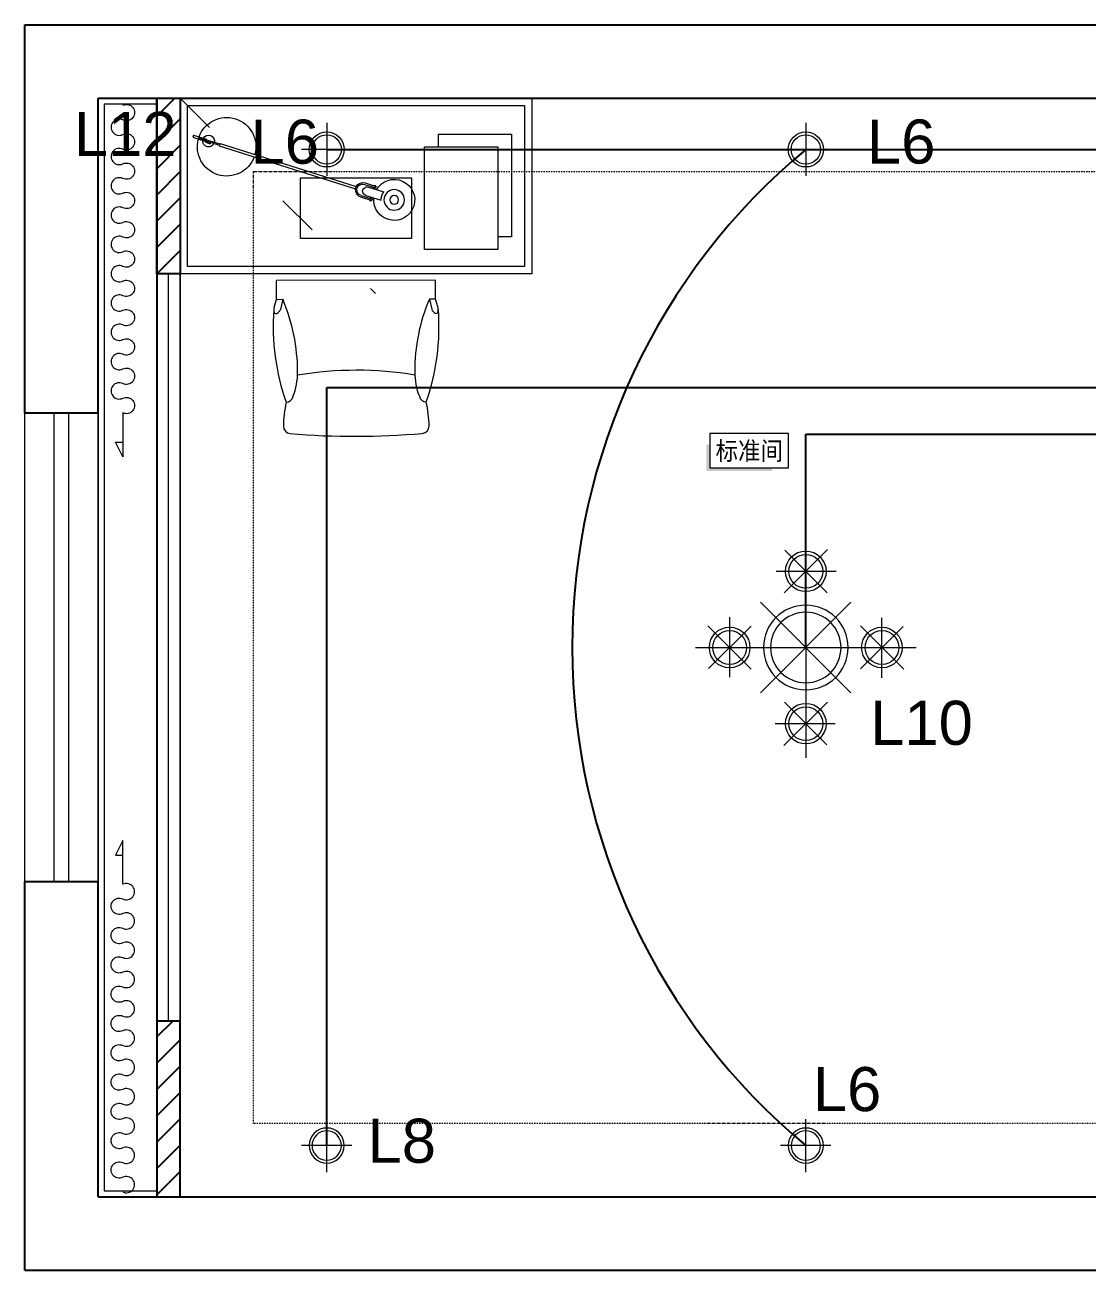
# Model space of a CAD drawing. Header units: millimetres. Extents: x 130143 to 328923, y 19139 to 134795.
# Drawn here: x 180660 to 186098, y 30857 to 37232 of the extents above; entities that cross this region are included whole.
import ezdxf
from ezdxf.enums import TextEntityAlignment as Align

# ---------------------------------------------------------------- set-up
doc = ezdxf.new("R2010")
doc.units = ezdxf.units.MM
doc.header["$LTSCALE"] = 10
for name, pattern in [('DASHDOT2', [12.7, 6.35, -3.175, 0, -3.175]), ('DOTE', [61.468, 50.8, -5.08, 0.508, -5.08]), ('HIDDEN', [9.525, 6.35, -3.175])]:
    doc.linetypes.add(name, pattern=pattern)
doc.layers.get('Defpoints').update_dxf_attribs({"color": 250})
for name, color, linetype, lineweight in [('FF-Curtain【平面窗帘】', 32, 'Continuous', 0), ('FF-Text【平面文字】', 2, 'Continuous', 0), ('FF-Win【窗】', 132, 'Continuous', 0), ('FF-【活动成品家具】', 51, 'Continuous', 0), ('RC-Lamplight【灯带】', 205, 'DASHDOT2', 0), ('RC-Lamps【天花灯具】', 2, 'Continuous', 0), ('RC-Modelling【天花造型】', 30, 'Continuous', 0), ('邦威智能化', 7, 'Continuous', 18)]:
    doc.layers.add(name, color=color, linetype=linetype, lineweight=lineweight)
for name, color, linetype in [('WALL_NEW【新建墙体】', 4, 'Continuous'), ('WALL【墙体】', 7, 'Continuous'), ('新建墙体图', 255, 'Continuous')]:
    doc.layers.add(name, color=color, linetype=linetype)
doc.styles.get("Standard").update_dxf_attribs({"font": 'arial.ttf'})
doc.styles.add('文字', font='')
doc.styles.get('文字').set_extended_font_data('SimSun')

# ---------------------------------------------------------------- blocks, each defined once
blk = doc.blocks.new('hlw_3_1600_250')
for p, q in [((-0.5, 0.078125), (0.5, 0.078125)), ((-0.5, -0.078125), (0.5, -0.078125))]:
    blk.add_line(p, q)
at = {"linetype": 'HIDDEN', "ltscale": 15}
for p, q in [((-0.5, 0.015625), (0.5, 0.015625)), ((-0.5, -0.015625), (0.5, -0.015625))]:
    blk.add_line(p, q, dxfattribs=at)
blk = doc.blocks.new('tasklight')
at = {"color": 251}
for p, q in [((457.5, 270.3), (495.7, 282.4)), ((459, 265.6), (497.2, 277.6)), ((474.8, 265.3), (527.3, 281.8)), ((487.8, 282.5), (492.5, 284)), ((488.5, 280.1), (487.8, 282.5)), ((491.5, 270.6), (490, 275.3)), ((493.3, 281.6), (492.5, 284)), ((496.3, 272.1), (494.8, 276.8)), ((497.2, 277.6), (495.7, 282.4)), ((-25, 96.3), (440.3, 242.9)), ((-22.6, 88.7), (442.7, 235.3)), ((471.1, 227.4), (509.2, 239.4)), ((472.6, 222.7), (510.7, 234.7)), ((483.9, 236.7), (536.3, 253.2)), ((500.6, 242), (502.1, 237.2)), ((503.6, 232.4), (504.3, 230)), ((504.3, 230), (509.1, 231.5)), ((505.3, 243.5), (506.8, 238.7)), ((508.3, 233.9), (509.1, 231.5)), ((509.2, 239.4), (510.7, 234.7)), ((-96, 71.9), (-24.4, 94.4)), ((-94.8, 68), (-23.2, 90.6)), ((-71.7, 84.7), (-56.5, 89.6)), ((-55.6, 86.7), (-70.8, 81.9)), ((-57.8, 83.9), (-58.4, 85.8)), ((-55.6, 86.7), (-56.5, 89.6)), ((-22.6, 88.7), (-25, 96.3)), ((-115.6, 67.8), (-70.8, 81.9)), ((-113.2, 60.1), (-115.6, 67.8)), ((-113.2, 60.1), (-68.4, 74.3)), ((-94.8, 68), (-96, 71.9)), ((-70.8, 81.9), (-71.7, 84.7)), ((-70.8, 81.9), (-70.2, 80)), ((-69, 76.2), (-68.4, 74.3)), ((-67.4, 80.9), (-68, 82.8))]:
    blk.add_line(p, q, dxfattribs=at)
for radius in [35, 15]:
    blk.add_circle((572.3, 280.3), radius, dxfattribs=at)
for centre, radius, start, end in [((572.3, 280.3), 70, 209.8589, 185.1116), ((465, 246.5), 25, 107.4853, 287.4853), ((465, 246.5), 20, 107.4853, 287.4853), ((479.4, 251), 15, 107.4853, 287.4853), ((572.3, 280.3), 45, 178.014, 216.9565), ((0, 100), 100, 19.7777, 195.1928), ((0, 100), 100, 199.7777, 15.1928), ((-62, 80.5), 20, 209.0222, 185.9483)]:
    blk.add_arc(centre, radius, start, end, dxfattribs=at)
blk = doc.blocks.new('海龙_04090929')
at = {"color": 0, "linetype": 'ByBlock'}
for p, q in [((271.2, -44.5, 0), (-271.2, -45.4, 0)), ((-271.1, -109.6, 0), (-271.2, -45.4, 0)), ((271.3, -108.7, 0), (271.2, -44.5, 0)), ((-278.9, -136.2, 0), (-271.1, -109.6, 0)), ((-271.1, -109.6, 0), (-250.2, -109.5, 0)), ((-271.1, -109.6, 0), (-250.2, -109.5, 0)), ((-250.2, -109.5, 0), (-258, -144.4, 0)), ((-250.2, -109.5, 0), (-258, -144.4, 0)), ((250.4, -108.6, 0), (258.3, -143.6, 0)), ((271.3, -108.7, 0), (250.4, -108.6, 0)), ((250.4, -108.6, 0), (258.3, -143.6, 0)), ((271.3, -108.7, 0), (250.4, -108.6, 0)), ((279.2, -135.3, 0), (271.3, -108.7, 0))]:
    blk.add_line(p, q, dxfattribs=at)
at = {"ltscale": 500}
blk.add_lwpolyline([(600, 577.1), (600, -22.9), (-600, -22.9), (-600, 577.1)], close=True, dxfattribs=at)
at = {"color": 251}
for points in [[(575, 552.1), (575, 2.1), (-575, 2.1), (-575, 552.1)], [(483.8, 61), (233.8, 61), (233.8, 411), (483.8, 411)], [(-189.7, 304.9), (189.7, 304.9), (189.7, 97.6), (-189.7, 97.6)]]:
    blk.add_lwpolyline(points, close=True, dxfattribs=at)
blk.add_lwpolyline([(281, 411), (281, 453.9), (531, 453.9), (531, 103.9), (483.8, 103.9)], dxfattribs=at)
at = {"color": 0, "linetype": 'ByBlock'}
for centre, radius, start, end in [((-825.4, -356.4, 0), 625.9, 359.8413, 23.2355), ((-825.4, -356.4, 0), 625.9, 359.8413, 23.2355), ((826.4, -353.7, 0), 625.9, 156.949, 180.3432), ((826.4, -353.7, 0), 625.9, 156.949, 180.3432), ((490.4, -202.2, 0), 773.1, 175.8034, 199.5327), ((-255.2, -145.3, 0), 25.4, 158.9901, 180.625), ((-255.2, -145.3, 0), 25.4, 180.625, 200.6267), ((-255.2, -145.3, 0), 25.4, 180.625, 200.6267), ((-273, -152, 0), 6.35, 200.6267, 296.646), ((-273, -152, 0), 6.35, 200.6267, 296.646), ((-281.6, -135, 0), 25.4, 296.646, 338.2826), ((-281.6, -135, 0), 25.4, 296.646, 338.2826), ((-489.9, -203.8, 0), 773.1, 340.6518, 4.3811), ((281.9, -134.1, 0), 25.4, 201.9019, 243.5385), ((281.9, -134.1, 0), 25.4, 201.9019, 243.5385), ((273.4, -151.2, 0), 6.35, 243.5385, 339.5578), ((273.4, -151.2, 0), 6.35, 243.5385, 339.5578), ((255.5, -144.5, 0), 25.4, 359.5595, 21.1944), ((255.5, -144.5, 0), 25.4, 339.5578, 359.5595), ((255.5, -144.5, 0), 25.4, 339.5578, 359.5595), ((-411.2, -361.5, 0), 211.7, 337.8885, 0.9101), ((-411.2, -361.5, 0), 211.7, 337.8885, 0.9101), ((2.4, -1560, 0), 1208.4, 80.5641, 99.6204), ((2.4, -1560, 0), 1208.4, 80.5641, 99.6204), ((412.2, -360.1, 0), 211.7, 179.2744, 202.296), ((412.2, -360.1, 0), 211.7, 179.2744, 202.296), ((133.9, -545.8, 0), 381.7, 167.1139, 179.4864), ((-239.7, -435.3, 0), 25.4, 273.3566, 346.6742), ((-239.7, -435.3, 0), 25.4, 273.3566, 346.6742), ((241, -434.5, 0), 25.4, 193.5103, 266.8279), ((241, -434.5, 0), 25.4, 193.5103, 266.8279), ((-132.2, -546.2, 0), 381.7, 0.6981, 13.0706), ((-222.4, -542.6, 0), 25.4, 179.5077, 265.2204), ((224, -541.9, 0), 25.4, 274.9641, 0.6768), ((-3.4, 2077, 0), 2654.1, 265.2204, 274.9641)]:
    blk.add_arc(centre, radius, start, end, dxfattribs=at)
at = {"color": 251, "extrusion": (-2.32109e-12, 1.27568e-12, -1), "zscale": -1, "rotation": 180.1031689503808}
blk.add_blockref('tasklight', (441.3, 511.2, 0), dxfattribs=at)
blk = doc.blocks.new('*U127')
at = {"color": 150}
blk.add_lwpolyline([(-5.38, -2.34), (5.38, -2.34), (5.38, 2.33), (-5.38, 2.33), (-5.38, -2.34)], dxfattribs=at)
at = {"color": 150, "ltscale": 4}
for points in [[(-5.38, 0.83), (-5.83, 0.83), (-5.38, -2.34), (-5.83, -2.79)], [(3.13, -2.34), (3.13, -2.79), (-5.38, -2.34), (-5.83, -2.79)]]:
    blk.add_solid(points, dxfattribs=at)
at = {"color": 2, "ltscale": 4, "style": '文字', "width": 0.9, "flags": 8}
blk.add_attdef('功能区文字', text='', height=2.5, dxfattribs=at).set_placement((0.01, -0.03), align=Align.MIDDLE_CENTER)
blk = doc.blocks.new('灯_圆形筒灯')
at = {"color": 251, "linetype": 'DOTE', "ltscale": 43.504693}
blk.add_line((0, 90.6), (0, -90.6), dxfattribs=at)
at = {"color": 251, "linetype": 'DOTE', "ltscale": 41.297046}
blk.add_line((86, 0), (-86, 0), dxfattribs=at)
blk.add_ellipse((0, 0), major_axis=(-42.4, 42.4), ratio=1, start_param=2.355868237233173, end_param=8.639053544412759)
at = {"color": 251}
blk.add_ellipse((0, 0), major_axis=(35.4, 35.4), ratio=1, start_param=5.498714316925571, end_param=11.78189962410516, dxfattribs=at)
blk = doc.blocks.new('大吊灯')
at = {"color": 8}
for p, q in [((0, 376.2), (0, -376.2)), ((74.5, 334.4), (-73.6, 186.3)), ((72.9, 187), (-72, 331.9)), ((104.1, 259.9), (-100.7, 259.9)), ((154.2, -154.2), (-154.2, 154.2)), ((154.2, 154.2), (-154.2, -154.2)), ((-259.9, 104.1), (-259.9, -100.7)), ((259.9, -104.1), (259.9, 100.7)), ((-334.4, 74.5), (-186.3, -73.6)), ((-187, 72.9), (-331.9, -72)), ((334.4, -74.5), (186.3, 73.6)), ((187, -72.9), (331.9, 72)), ((-376.2, 0), (376.2, 0)), ((-74.5, -334.4), (73.6, -186.3)), ((-72.9, -187), (72, -331.9)), ((-104.1, -259.9), (100.7, -259.9))]:
    blk.add_line(p, q, dxfattribs=at)
for centre, major_axis, start_param, end_param in [((0, 259.9), (0, 69.3), -1.570342718129233, 4.712842589050354), ((0, 0), (0, 144.4), 4.712226, 10.995411), ((-259.9, 0), (0, 69.3), 4.712260247178279, 10.99544555435786), ((259.9, 0), (0, 69.3), 4.711943, 10.995128), ((0, -259.9), (0, 69.3), -1.570342718129233, 4.712842589050354)]:
    blk.add_ellipse(centre, major_axis=major_axis, ratio=1, start_param=start_param, end_param=end_param)
for centre, major_axis, start_param, end_param in [((0, 259.9), (0.1, 57.8), -1.569728, 4.713457), ((0, 0), (0, 120.3), -1.570528, 4.712657), ((-259.9, 0), (0, 57.8), 4.711804, 10.994989), ((259.9, 0), (0, 57.8), 4.712315, 10.9955), ((0, -259.9), (0.1, 57.8), -1.569728, 4.713457)]:
    blk.add_ellipse(centre, major_axis=major_axis, ratio=1, start_param=start_param, end_param=end_param, dxfattribs=at)

msp = doc.modelspace()

# ---------------------------------------------------------------- hatches: boundary and pattern name
at = {"layer": 'WALL_NEW【新建墙体】'}
h = msp.add_hatch(dxfattribs=at)
h.set_pattern_fill('ANSI31', color=8, scale=30, style=0)
h.set_pattern_definition([(45, (181335.19, 35957.45), (-67.3519, 67.3519), [])])
h.paths.add_polyline_path([(181455.19152, 36857.44902), (181335.19152, 36857.44902), (181335.19152, 35957.44902), (181455.19152, 35957.44902)])
h.paths.add_polyline_path([(181455.19152, 32132.44902), (181335.19152, 32132.44902), (181335.19152, 31232.44902), (181455.19152, 31232.44902)])
h.paths.add_polyline_path([(188130.19152, 34112.51644), (187860.19152, 34112.51644), (187860.19152, 33482.48273), (188040.19152, 33482.48273), (188040.19152, 33932.51644), (188130.19152, 33932.51644)])
h.paths.add_polyline_path([(188040.19152, 36857.44902), (187860.19152, 36857.44902), (187860.19152, 35957.44902), (188040.19152, 35957.44902)])
h.paths.add_polyline_path([(188040.19152, 31682.48273), (187860.19152, 31682.48273), (187860.19152, 31232.44902), (188040.19152, 31232.44902)])
h.paths.add_polyline_path([(191160.19152, 34359.98273), (190935.19152, 34359.98273), (190935.19152, 34112.51644), (189333.39327, 34112.51644), (189333.39327, 33932.51644), (191160.19152, 33932.51644)])
h.paths.add_polyline_path([(189577.69152, 36857.44902), (189397.69152, 36857.44902), (189397.69152, 35957.44902), (189577.69152, 35957.44902)])

# ---------------------------------------------------------------- linework, layer by layer
at = {"layer": 'Defpoints'}
msp.add_line((181335.19152, 36857.44902), (181335.19152, 31232.44902), dxfattribs=at)
at = {"layer": 'FF-Curtain【平面窗帘】'}
for points in [[(181161.4548, 36821.17232, -1.6), (181161.4548, 36746.17232, 1.6), (181161.4548, 36671.17232, -1.6), (181161.4548, 36596.17232, 1.6), (181161.4548, 36521.17232, -1.6), (181161.4548, 36446.17232, 1.6), (181161.4548, 36371.17232, -1.6), (181161.4548, 36296.17232, 1.6), (181161.4548, 36221.17232, -1.6), (181161.4548, 36146.17232, 1.6), (181161.4548, 36071.17232, -1.6), (181161.4548, 35996.17232, 1.6), (181161.4548, 35921.17232, -1.6), (181161.4548, 35846.17232, 1.6), (181161.4548, 35771.17232, -1.6), (181161.4548, 35696.17232, 1.6), (181161.4548, 35621.17232, -1.6), (181161.4548, 35546.17232, 1.6), (181161.4548, 35471.17232, -1.6), (181161.4548, 35396.17232, 1.6), (181161.4548, 35321.17232, -1.6), (181161.4548, 35246.17232), (181161.4548, 35171.17232), (181161.4548, 35096.17232), (181161.4548, 35021.17232), (181123.9548, 35096.17232), (181161.4548, 35096.17232)], [(181161.4548, 31257.57626, 1.6), (181161.4548, 31332.57626, -1.6), (181161.4548, 31407.57626, 1.6), (181161.4548, 31482.57626, -1.6), (181161.4548, 31557.57626, 1.6), (181161.4548, 31632.57626, -1.6), (181161.4548, 31707.57626, 1.6), (181161.4548, 31782.57626, -1.6), (181161.4548, 31857.57626, 1.6), (181161.4548, 31932.57626, -1.6), (181161.4548, 32007.57626, 1.6), (181161.4548, 32082.57626, -1.6), (181161.4548, 32157.57626, 1.6), (181161.4548, 32232.57626, -1.6), (181161.4548, 32307.57626, 1.6), (181161.4548, 32382.57626, -1.6), (181161.4548, 32457.57626, 1.6), (181161.4548, 32532.57626, -1.6), (181161.4548, 32607.57626, 1.6), (181161.4548, 32682.57626, -1.6), (181161.4548, 32757.57626, 1.6), (181161.4548, 32832.57626), (181161.4548, 32907.57626), (181161.4548, 32982.57626), (181161.4548, 33057.57626), (181123.9548, 32982.57626), (181161.4548, 32982.57626)]]:
    msp.add_lwpolyline(points, format="xyb", dxfattribs=at)
at = {"layer": 'RC-Lamplight【灯带】', "ltscale": 0.1}
msp.add_lwpolyline([(181830.19121, 36482.44892), (187485.19121, 36482.44892), (187485.19121, 31607.44892), (181830.19121, 31607.44892)], close=True, dxfattribs=at)
at = {"layer": 'RC-Modelling【天花造型】', "color": 8}
for p, q in [((181455.19121, 36857.44892), (181605.19121, 36707.44892)), ((181980.19121, 36332.44892), (182130.19121, 36182.44892)), ((182430.19121, 35882.44892), (182455.69121, 35856.94892))]:
    msp.add_line(p, q, dxfattribs=at)
at = {"layer": 'RC-Modelling【天花造型】'}
for points in [[(181035.19121, 36857.44892), (181455.19121, 36857.44892), (181455.19121, 31232.44892), (181035.19121, 31232.44892)], [(181455.19121, 36857.44892), (187860.19121, 36857.44892), (187860.19121, 31232.44892), (181455.19121, 31232.44892)], [(181455.19121, 36857.44892), (187860.19121, 36857.44892), (187860.19121, 31232.44892), (181455.19121, 31232.44892)], [(181395.19121, 35957.44892), (181455.19121, 35957.44892), (181455.19121, 32132.44892), (181395.19121, 32132.44892)]]:
    msp.add_lwpolyline(points, close=True, dxfattribs=at)
for points in [[(181335.19121, 36857.44892), (181035.19121, 36857.44892), (181035.19121, 31232.44892), (181335.19121, 31232.44892)], [(181335.19121, 36827.44892), (181065.19121, 36827.44892), (181065.19121, 31262.44892), (181335.19121, 31262.44892)]]:
    msp.add_lwpolyline(points, dxfattribs=at)
at = {"layer": 'WALL_NEW【新建墙体】'}
for points in [[(181335.19152, 36857.44902), (181455.19152, 36857.44902), (181455.19152, 35957.44902), (181335.19152, 35957.44902)], [(181335.19152, 31232.44902), (181455.19152, 31232.44902), (181455.19152, 32132.44902), (181335.19152, 32132.44902)]]:
    msp.add_lwpolyline(points, close=True, dxfattribs=at)
at = {"layer": 'WALL【墙体】'}
for p, q in [((180660.19152, 35244.94902), (180660.19152, 37232.44902)), ((180660.19152, 37232.44902), (191160.19152, 37232.44902)), ((181035.19152, 35244.94902), (181035.19152, 36857.44902)), ((181035.19152, 36857.44902), (191160.19152, 36857.44902)), ((181035.19152, 35244.94902), (180660.19152, 35244.94902)), ((180660.19152, 30857.44902), (180660.19152, 32844.94902)), ((181035.19152, 32844.94902), (180660.19152, 32844.94902)), ((181035.19152, 31232.44902), (181035.19152, 32844.94902)), ((181035.19152, 31232.44902), (191160.19152, 31232.44902)), ((180660.19152, 30857.44902), (191535.19152, 30857.44902))]:
    msp.add_line(p, q, dxfattribs=at)
at = {"layer": '新建墙体图'}
for p, q in [((182205.19119, 36594.94896), (184657.69121, 36594.94896)), ((184657.69121, 36594.94896), (187110.19121, 36594.94896)), ((182205.19119, 31494.94888), (182205.19119, 35376.84129)), ((182205.19119, 35376.84129), (190577.07515, 35376.84129)), ((184657.69121, 34044.94892), (184657.69121, 35137.19972)), ((184657.69121, 35137.19972), (190577.07515, 35137.19972))]:
    msp.add_line(p, q, dxfattribs=at)
msp.add_arc((186779.82905, 34044.94892), 3317.52456, 129.767596415, 230.232403585, dxfattribs=at)

# ---------------------------------------------------------------- block references
at = {"layer": 'FF-Text【平面文字】'}
ref = msp.add_blockref('*U127', (184367.97754, 35052.70065), dxfattribs=dict(at, xscale=37.5, yscale=37.5, zscale=37.5))
ref.add_attrib('功能区文字', '标准间', dxfattribs={"layer": '0', "color": 2, "ltscale": 4, "height": 93.75, "style": '文字', "width": 0.9}).set_placement((184368.38496, 35051.57943), align=Align.MIDDLE_CENTER)
at = {"layer": 'FF-Win【窗】', "xscale": 2400, "yscale": 2400, "zscale": 2400, "rotation": 90}
msp.add_blockref('hlw_3_1600_250', (180847.69152, 34044.94902), dxfattribs=at)
at = {"layer": 'FF-【活动成品家具】', "xscale": 1.5, "yscale": 1.5, "zscale": 1.5}
msp.add_blockref('海龙_04090929', (182355.19152, 35991.75215), dxfattribs=at)
at = {"layer": 'RC-Lamps【天花灯具】', "xscale": 1.5, "yscale": 1.5, "zscale": 1.5}
for name, p in [('灯_圆形筒灯', (182205.19121, 36594.94892)), ('灯_圆形筒灯', (184657.69124, 36594.94892)), ('大吊灯', (184657.69116, 34044.94887))]:
    msp.add_blockref(name, p, dxfattribs=at)
at = {"layer": 'RC-Lamps【天花灯具】', "xscale": -1.5, "yscale": 1.5, "zscale": 1.5, "rotation": 180}
for p in [(182205.19121, 31494.94892), (184657.69124, 31494.94892)]:
    msp.add_blockref('灯_圆形筒灯', p, dxfattribs=at)

# ---------------------------------------------------------------- texts
at = {"layer": '邦威智能化', "char_height": 225.59302, "width": 404.158837, "attachment_point": 7}
for s, insert in [('L12', (180910.89252, 36561.73162, 0)), ('L6', (181815.25854, 36518.56062, 0)), ('L6', (184970.84046, 36519.29755, 0)), ('L10', (184987.3046, 33543.38875, 0)), ('L6', (184693.70577, 31668.0242, 0)), ('L8', (182414.02384, 31403.81505, 0))]:
    msp.add_mtext(s, dxfattribs=dict(at, insert=insert))

doc.saveas('drawing.dxf')
